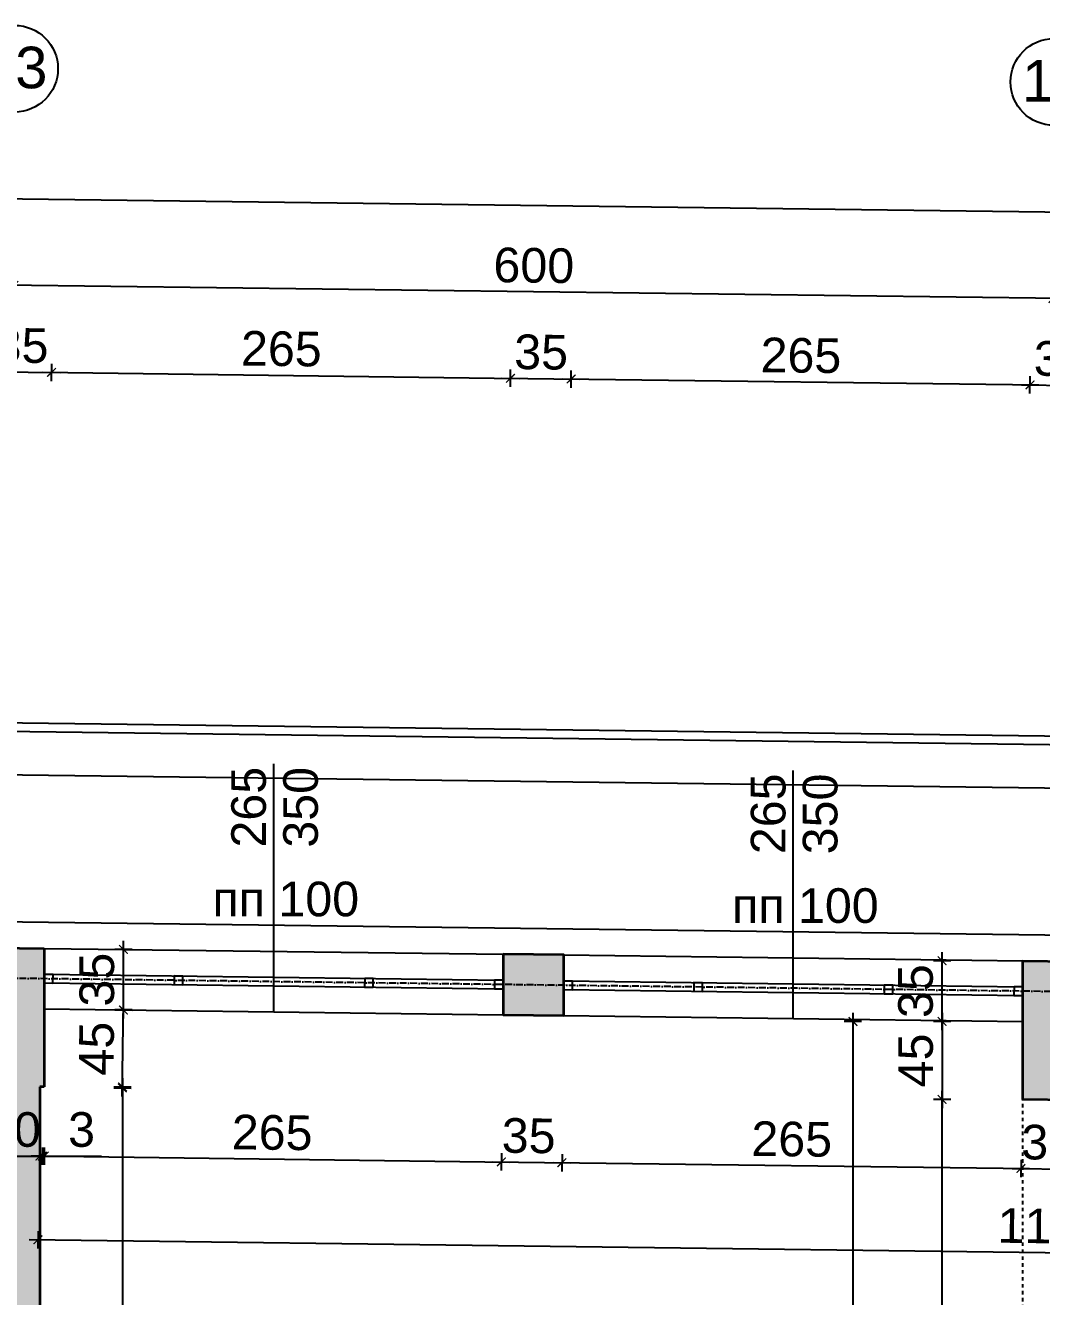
# Model space of a CAD drawing. Header units: inches. Extents: x -72385 to 39588, y -6525 to 66685.
# Drawn here: x -45348 to -44761, y 23838 to 24571 of the extents above; entities that cross this region are included whole.
import ezdxf

# ---------------------------------------------------------------- set-up
doc = ezdxf.new("R2010")
doc.units = ezdxf.units.IN
doc.header["$MEASUREMENT"] = 0
doc.linetypes.add('DashDot', pattern=[0.6, 0.4, -0.1, 0, -0.1])
doc.linetypes.add('Hidden', pattern=[0.4, 0.2, -0.2])
for name, color, linetype, lineweight in [('Изгледни линии', 253, 'Continuous', 25), ('Надписи коти външни', 252, 'Continuous', 25), ('Надписи коти вътрешни', 252, 'Continuous', 25), ('Надписи Оси', 252, 'Continuous', 25), ('Надписи прозорци', 252, 'Continuous', 25), ('Оси', 252, 'DashDot', 25), ('Прозорци', 251, 'Continuous', 25), ('Пунктир', 253, 'Hidden', 25), ('Разрезни линии', 7, 'Continuous', 35), ('Щрих стени', 254, 'Continuous', 25)]:
    doc.layers.add(name, color=color, linetype=linetype, lineweight=lineweight)
doc.styles.add('Arial Regular', font='arial.ttf')
doc.styles.get("Standard").update_dxf_attribs({"font": 'arial.ttf'})
doc.dimstyles.new('Annotative', dxfattribs={"dimscale": 0, "dimtxt": 20, "dimasz": 5, "dimexe": 5, "dimexo": 5, "dimgap": 5, "dimtad": 1, "dimdec": 0, "dimzin": 0, "dimdsep": 46, "dimtxsty": 'Standard', "dimblk": 'ARCHTICK', "dimcen": 5, "dimdle": 5, "dimadec": 0, "dimazin": 0, "dimtfac": 1, "dimtdec": 0, "dimtofl": 0, "dimtmove": 0, "dimatfit": 3, "dimldrblk": 'ARCHTICK', "dimfxl": 5, "dimfxlon": 1, "dimtolj": 1, "dimtzin": 0, "dimarcsym": 1})

# ---------------------------------------------------------------- blocks, each defined once
blk = doc.blocks.new('_ArchTick')
at = {"color": 0, "linetype": 'ByBlock', "const_width": 0.15}
blk.add_lwpolyline([(-0.5, -0.5), (0.5, 0.5)], dxfattribs=at)
blk = doc.blocks.new('*D2847')
at = {"layer": 'Defpoints', "color": 0, "ltscale": 50, "transparency": 16777216}
for p in [(-45337.34, 24003.63), (-45072.34, 24000.25), (-45073.42, 23915.34)]:
    blk.add_point(p, dxfattribs=at)
at = {"layer": 'Надписи коти вътрешни', "color": 0, "lineweight": -2, "ltscale": 50, "transparency": 16777216}
for p, q in [((-45338.35, 23923.72), (-45338.48, 23913.72)), ((-45343.42, 23918.78), (-45068.42, 23915.28)), ((-45073.35, 23920.34), (-45073.48, 23910.34))]:
    blk.add_line(p, q, dxfattribs=at)
at = {"layer": 'Надписи коти вътрешни', "color": 0, "lineweight": -2, "ltscale": 50, "transparency": 16777216, "xscale": 5, "yscale": 5, "zscale": 5}
for p, rotation in [((-45338.42, 23918.72), 179.2706286525463), ((-45073.42, 23915.34), 359.2706286525462)]:
    blk.add_blockref('_ArchTick', p, dxfattribs=dict(at, rotation=rotation))
at = {"layer": 'Надписи коти вътрешни', "color": 0, "ltscale": 50, "transparency": 16777216, "insert": (-45205.72, 23932.24), "char_height": 20, "attachment_point": 5, "rotation": 359.27063}
blk.add_mtext('\\A1;265', dxfattribs=at)
blk = doc.blocks.new('*D2848')
at = {"layer": 'Defpoints', "color": 0, "ltscale": 50, "transparency": 16777216}
for p in [(-45339.84, 23968.66), (-45337.34, 23968.62), (-45337.34, 23918.7)]:
    blk.add_point(p, dxfattribs=at)
at = {"layer": 'Надписи коти вътрешни', "color": 0, "lineweight": -2, "ltscale": 50, "transparency": 16777216}
for p, q in [((-45339.84, 23923.7), (-45339.84, 23913.7)), ((-45337.34, 23923.7), (-45337.34, 23913.7)), ((-45339.84, 23918.7), (-45344.84, 23918.7)), ((-45337.34, 23918.7), (-45304.24, 23918.7))]:
    blk.add_line(p, q, dxfattribs=at)
at = {"layer": 'Надписи коти вътрешни', "color": 0, "lineweight": -2, "ltscale": 50, "transparency": 16777216, "xscale": 5, "yscale": 5, "zscale": 5}
blk.add_blockref('_ArchTick', (-45339.84, 23918.7), dxfattribs=at)
at = {"layer": 'Надписи коти вътрешни', "color": 0, "lineweight": -2, "ltscale": 50, "transparency": 16777216, "xscale": 5, "yscale": 5, "zscale": 5, "rotation": 180}
blk.add_blockref('_ArchTick', (-45337.34, 23918.7), dxfattribs=at)
at = {"layer": 'Надписи коти вътрешни', "color": 0, "ltscale": 50, "transparency": 16777216, "insert": (-45315.79, 23933.92), "char_height": 20, "attachment_point": 5}
blk.add_mtext('\\A1;3', dxfattribs=at)
blk = doc.blocks.new('*D2849')
at = {"layer": 'Defpoints', "color": 0, "ltscale": 50, "transparency": 16777216}
for p in [(-45072.34, 24000.25), (-45037.34, 23999.81), (-45038.42, 23914.9)]:
    blk.add_point(p, dxfattribs=at)
at = {"layer": 'Надписи коти вътрешни', "color": 0, "lineweight": -2, "ltscale": 50, "transparency": 16777216}
for p, q in [((-45078.42, 23915.41), (-45033.42, 23914.83)), ((-45073.35, 23920.34), (-45073.48, 23910.34)), ((-45038.35, 23919.9), (-45038.48, 23909.9))]:
    blk.add_line(p, q, dxfattribs=at)
at = {"layer": 'Надписи коти вътрешни', "color": 0, "lineweight": -2, "ltscale": 50, "transparency": 16777216, "xscale": 5, "yscale": 5, "zscale": 5}
for p, rotation in [((-45073.42, 23915.34), 179.2706286525581), ((-45038.42, 23914.9), 359.2706286525582)]:
    blk.add_blockref('_ArchTick', p, dxfattribs=dict(at, rotation=rotation))
at = {"layer": 'Надписи коти вътрешни', "color": 0, "ltscale": 50, "transparency": 16777216, "insert": (-45057.62, 23930.36), "char_height": 20, "attachment_point": 5, "rotation": 359.27063}
blk.add_mtext('\\A1;35', dxfattribs=at)
blk = doc.blocks.new('*D2850')
at = {"layer": 'Defpoints', "color": 0, "ltscale": 50, "transparency": 16777216}
for p in [(-45037.34, 23999.81), (-44772.34, 23996.43), (-44773.42, 23911.52)]:
    blk.add_point(p, dxfattribs=at)
at = {"layer": 'Надписи коти вътрешни', "color": 0, "lineweight": -2, "ltscale": 50, "transparency": 16777216}
for p, q in [((-45043.42, 23914.96), (-44768.42, 23911.46)), ((-45038.35, 23919.9), (-45038.48, 23909.9)), ((-44773.35, 23916.52), (-44773.48, 23906.52))]:
    blk.add_line(p, q, dxfattribs=at)
at = {"layer": 'Надписи коти вътрешни', "color": 0, "lineweight": -2, "ltscale": 50, "transparency": 16777216, "xscale": 5, "yscale": 5, "zscale": 5}
for p, rotation in [((-45038.42, 23914.9), 179.270628652547), ((-44773.42, 23911.52), 359.270628652547)]:
    blk.add_blockref('_ArchTick', p, dxfattribs=dict(at, rotation=rotation))
at = {"layer": 'Надписи коти вътрешни', "color": 0, "ltscale": 50, "transparency": 16777216, "insert": (-44905.72, 23928.42), "char_height": 20, "attachment_point": 5, "rotation": 359.27063}
blk.add_mtext('\\A1;265', dxfattribs=at)
blk = doc.blocks.new('*D2851')
at = {"layer": 'Defpoints', "color": 0, "ltscale": 50, "transparency": 16777216}
for p in [(-44772.34, 23996.43), (-44737.34, 23995.99), (-44738.42, 23911.08)]:
    blk.add_point(p, dxfattribs=at)
at = {"layer": 'Надписи коти вътрешни', "color": 0, "lineweight": -2, "ltscale": 50, "transparency": 16777216}
for p, q in [((-44773.35, 23916.52), (-44773.48, 23906.52)), ((-44738.35, 23916.08), (-44738.48, 23906.08)), ((-44778.42, 23911.59), (-44733.42, 23911.01))]:
    blk.add_line(p, q, dxfattribs=at)
at = {"layer": 'Надписи коти вътрешни', "color": 0, "lineweight": -2, "ltscale": 50, "transparency": 16777216, "xscale": 5, "yscale": 5, "zscale": 5}
for p, rotation in [((-44773.42, 23911.52), 179.2706286525581), ((-44738.42, 23911.08), 359.2706286525582)]:
    blk.add_blockref('_ArchTick', p, dxfattribs=dict(at, rotation=rotation))
at = {"layer": 'Надписи коти вътрешни', "color": 0, "ltscale": 50, "transparency": 16777216, "insert": (-44757.62, 23926.54), "char_height": 20, "attachment_point": 5, "rotation": 359.27063}
blk.add_mtext('\\A1;35', dxfattribs=at)
blk = doc.blocks.new('*D2907')
at = {"layer": 'Defpoints', "color": 0, "ltscale": 50, "transparency": 16777216}
for p in [(-44772.34, 23996.43), (-44818.92, 23951.43), (-44772.34, 23951.43)]:
    blk.add_point(p, dxfattribs=at)
at = {"layer": 'Надписи коти вътрешни', "color": 0, "lineweight": -2, "ltscale": 50, "transparency": 16777216}
for p, q in [((-44813.92, 23996.43), (-44823.92, 23996.43)), ((-44818.92, 24001.43), (-44818.92, 23946.43)), ((-44813.92, 23951.43), (-44823.92, 23951.43))]:
    blk.add_line(p, q, dxfattribs=at)
at = {"layer": 'Надписи коти вътрешни', "color": 0, "lineweight": -2, "ltscale": 50, "transparency": 16777216, "xscale": 5, "yscale": 5, "zscale": 5}
for p, rotation in [((-44818.92, 23996.43), 90), ((-44818.92, 23951.43), 270)]:
    blk.add_blockref('_ArchTick', p, dxfattribs=dict(at, rotation=rotation))
at = {"layer": 'Надписи коти вътрешни', "color": 0, "ltscale": 50, "transparency": 16777216, "insert": (-44834.09, 23973.93), "char_height": 20, "attachment_point": 5, "rotation": 90}
blk.add_mtext('\\A1;45', dxfattribs=at)
blk = doc.blocks.new('*D2908')
at = {"layer": 'Defpoints', "color": 0, "ltscale": 50, "transparency": 16777216}
for p in [(-44818.92, 23951.43), (-44772.34, 23951.43), (-44772.34, 23458.84)]:
    blk.add_point(p, dxfattribs=at)
at = {"layer": 'Надписи коти вътрешни', "color": 0, "lineweight": -2, "ltscale": 50, "transparency": 16777216}
for p, q in [((-44813.92, 23951.43), (-44823.92, 23951.43)), ((-44818.92, 23453.84), (-44818.92, 23956.43)), ((-44813.92, 23458.84), (-44823.92, 23458.84))]:
    blk.add_line(p, q, dxfattribs=at)
at = {"layer": 'Надписи коти вътрешни', "color": 0, "lineweight": -2, "ltscale": 50, "transparency": 16777216, "xscale": 5, "yscale": 5, "zscale": 5}
for p, rotation in [((-44818.92, 23951.43), 90), ((-44818.92, 23458.84), 270)]:
    blk.add_blockref('_ArchTick', p, dxfattribs=dict(at, rotation=rotation))
at = {"layer": 'Надписи коти вътрешни', "color": 0, "ltscale": 50, "transparency": 16777216, "insert": (-44834.14, 23705.14), "char_height": 20, "attachment_point": 5, "rotation": 90}
blk.add_mtext('\\A1;493', dxfattribs=at)
blk = doc.blocks.new('*D2910')
at = {"layer": 'Defpoints', "color": 0, "ltscale": 50, "transparency": 16777216}
for p in [(-45339.84, 23958.65), (-45339.84, 23453.61), (-45292.14, 23453.61)]:
    blk.add_point(p, dxfattribs=at)
at = {"layer": 'Надписи коти вътрешни', "color": 0, "lineweight": -2, "ltscale": 50, "transparency": 16777216}
for p, q in [((-45297.14, 23958.65), (-45287.14, 23958.65)), ((-45292.14, 23963.65), (-45292.14, 23448.61)), ((-45297.14, 23453.61), (-45287.14, 23453.61))]:
    blk.add_line(p, q, dxfattribs=at)
at = {"layer": 'Надписи коти вътрешни', "color": 0, "lineweight": -2, "ltscale": 50, "transparency": 16777216, "xscale": 5, "yscale": 5, "zscale": 5}
for p, rotation in [((-45292.14, 23958.65), 90), ((-45292.14, 23453.61), 270)]:
    blk.add_blockref('_ArchTick', p, dxfattribs=dict(at, rotation=rotation))
at = {"layer": 'Надписи коти вътрешни', "color": 0, "ltscale": 50, "transparency": 16777216, "insert": (-45307.35, 23706.13), "char_height": 20, "attachment_point": 5, "rotation": 90}
blk.add_mtext('\\A1;505', dxfattribs=at)
blk = doc.blocks.new('*D2911')
at = {"layer": 'Defpoints', "color": 0, "ltscale": 50, "transparency": 16777216}
for p in [(-45336.76, 24003.62), (-45291.64, 24003.05), (-45337.34, 23958.62)]:
    blk.add_point(p, dxfattribs=at)
at = {"layer": 'Надписи коти вътрешни', "color": 0, "lineweight": -2, "ltscale": 50, "transparency": 16777216}
for p, q in [((-45296.64, 24003.11), (-45286.64, 24002.98)), ((-45292.28, 23953.05), (-45291.58, 24008.04)), ((-45297.21, 23958.11), (-45287.21, 23957.99))]:
    blk.add_line(p, q, dxfattribs=at)
at = {"layer": 'Надписи коти вътрешни', "color": 0, "lineweight": -2, "ltscale": 50, "transparency": 16777216, "xscale": 5, "yscale": 5, "zscale": 5}
for p, rotation in [((-45291.64, 24003.05), 89.27062865254929), ((-45292.21, 23958.05), 269.2706286525493)]:
    blk.add_blockref('_ArchTick', p, dxfattribs=dict(at, rotation=rotation))
at = {"layer": 'Надписи коти вътрешни', "color": 0, "ltscale": 50, "transparency": 16777216, "insert": (-45307.1, 23980.74), "char_height": 20, "attachment_point": 5, "rotation": 89.27063}
blk.add_mtext('\\A1;45', dxfattribs=at)
blk = doc.blocks.new('*D2912')
at = {"layer": 'Defpoints', "color": 0, "ltscale": 50, "transparency": 16777216}
for p in [(-44772.27, 23996.43), (-44870.43, 23428.9), (-44772.34, 23428.89)]:
    blk.add_point(p, dxfattribs=at)
at = {"layer": 'Надписи коти вътрешни', "color": 0, "lineweight": -2, "ltscale": 50, "transparency": 16777216}
for p, q in [((-44865.37, 23996.44), (-44875.37, 23996.44)), ((-44870.37, 24001.44), (-44870.44, 23423.9)), ((-44865.43, 23428.9), (-44875.43, 23428.9))]:
    blk.add_line(p, q, dxfattribs=at)
at = {"layer": 'Надписи коти вътрешни', "color": 0, "lineweight": -2, "ltscale": 50, "transparency": 16777216, "xscale": 5, "yscale": 5, "zscale": 5}
for p, rotation in [((-44870.37, 23996.44), 89.99357450580152), ((-44870.43, 23428.9), 269.9935745058015)]:
    blk.add_blockref('_ArchTick', p, dxfattribs=dict(at, rotation=rotation))
at = {"layer": 'Надписи коти вътрешни', "color": 0, "ltscale": 50, "transparency": 16777216, "insert": (-44885.61, 23712.67), "char_height": 20, "attachment_point": 5, "rotation": 89.99357}
blk.add_mtext('\\A1;568', dxfattribs=at)
blk = doc.blocks.new('*D4594')
at = {"layer": 'Defpoints', "color": 0, "ltscale": 50, "transparency": 16777216}
for p in [(-45339.84, 23958.65), (-44169.84, 23943.76), (-44170.96, 23855.54)]:
    blk.add_point(p, dxfattribs=at)
at = {"layer": 'Надписи коти вътрешни', "color": 0, "lineweight": -2, "ltscale": 50, "transparency": 16777216}
for p, q in [((-45345.96, 23870.49), (-44165.96, 23855.47)), ((-45340.9, 23875.43), (-45341.02, 23865.43)), ((-44170.9, 23860.54), (-44171.02, 23850.54))]:
    blk.add_line(p, q, dxfattribs=at)
at = {"layer": 'Надписи коти вътрешни', "color": 0, "lineweight": -2, "ltscale": 50, "transparency": 16777216, "xscale": 5, "yscale": 5, "zscale": 5}
for p, rotation in [((-45340.96, 23870.43), 179.2706286525475), ((-44170.96, 23855.54), 359.2706286525474)]:
    blk.add_blockref('_ArchTick', p, dxfattribs=dict(at, rotation=rotation))
at = {"layer": 'Надписи коти вътрешни', "color": 0, "ltscale": 50, "transparency": 16777216, "insert": (-44755.77, 23878.19), "char_height": 20, "attachment_point": 5, "rotation": 359.27063}
blk.add_mtext('\\A1;1170', dxfattribs=at)
blk = doc.blocks.new('*D5727')
at = {"layer": 'Defpoints', "color": 0, "ltscale": 50, "transparency": 16777216}
for p in [(-45333.1, 24371.1), (-45372.34, 24039.08), (-45337.34, 24038.63)]:
    blk.add_point(p, dxfattribs=at)
at = {"layer": 'Надписи коти външни', "color": 0, "lineweight": -2, "ltscale": 50, "transparency": 16777216}
for p, q in [((-45368.17, 24366.55), (-45368.04, 24376.55)), ((-45333.17, 24366.1), (-45333.04, 24376.1)), ((-45373.1, 24371.61), (-45328.11, 24371.04))]:
    blk.add_line(p, q, dxfattribs=at)
at = {"layer": 'Надписи коти външни', "color": 0, "lineweight": -2, "ltscale": 50, "transparency": 16777216, "xscale": 5, "yscale": 5, "zscale": 5}
for p, rotation in [((-45368.1, 24371.55), 179.2706286525401), ((-45333.1, 24371.1), 359.2706286525402)]:
    blk.add_blockref('_ArchTick', p, dxfattribs=dict(at, rotation=rotation))
at = {"layer": 'Надписи коти външни', "color": 0, "ltscale": 50, "transparency": 16777216, "insert": (-45350.41, 24386.54), "char_height": 20, "attachment_point": 5, "rotation": 359.27063}
blk.add_mtext('\\A1;35', dxfattribs=at)
blk = doc.blocks.new('*D5728')
at = {"layer": 'Defpoints', "color": 0, "ltscale": 50, "transparency": 16777216}
for p in [(-45068.1, 24367.73), (-45337.34, 24038.63), (-45072.34, 24035.26)]:
    blk.add_point(p, dxfattribs=at)
at = {"layer": 'Надписи коти външни', "color": 0, "lineweight": -2, "ltscale": 50, "transparency": 16777216}
for p, q in [((-45333.17, 24366.1), (-45333.04, 24376.1)), ((-45338.1, 24371.17), (-45063.11, 24367.67)), ((-45068.17, 24362.73), (-45068.04, 24372.73))]:
    blk.add_line(p, q, dxfattribs=at)
at = {"layer": 'Надписи коти външни', "color": 0, "lineweight": -2, "ltscale": 50, "transparency": 16777216, "xscale": 5, "yscale": 5, "zscale": 5}
for p, rotation in [((-45333.1, 24371.1), 179.2706286525478), ((-45068.1, 24367.73), 359.2706286525478)]:
    blk.add_blockref('_ArchTick', p, dxfattribs=dict(at, rotation=rotation))
at = {"layer": 'Надписи коти външни', "color": 0, "ltscale": 50, "transparency": 16777216, "insert": (-45200.41, 24384.63), "char_height": 20, "attachment_point": 5, "rotation": 359.27063}
blk.add_mtext('\\A1;265', dxfattribs=at)
blk = doc.blocks.new('*D5693')
at = {"layer": 'Defpoints', "color": 0, "ltscale": 50, "transparency": 16777216}
for p in [(-45033.1, 24367.28), (-45072.34, 24035.26), (-45037.34, 24034.81)]:
    blk.add_point(p, dxfattribs=at)
at = {"layer": 'Надписи коти външни', "color": 0, "lineweight": -2, "ltscale": 50, "transparency": 16777216}
for p, q in [((-45068.17, 24362.73), (-45068.04, 24372.73)), ((-45033.17, 24362.28), (-45033.04, 24372.28)), ((-45073.1, 24367.79), (-45028.11, 24367.22))]:
    blk.add_line(p, q, dxfattribs=at)
at = {"layer": 'Надписи коти външни', "color": 0, "lineweight": -2, "ltscale": 50, "transparency": 16777216, "xscale": 5, "yscale": 5, "zscale": 5}
for p, rotation in [((-45068.1, 24367.73), 179.2706286525463), ((-45033.1, 24367.28), 359.2706286525462)]:
    blk.add_blockref('_ArchTick', p, dxfattribs=dict(at, rotation=rotation))
at = {"layer": 'Надписи коти външни', "color": 0, "ltscale": 50, "transparency": 16777216, "insert": (-45050.41, 24382.72), "char_height": 20, "attachment_point": 5, "rotation": 359.27063}
blk.add_mtext('\\A1;35', dxfattribs=at)
blk = doc.blocks.new('*D5694')
at = {"layer": 'Defpoints', "color": 0, "ltscale": 50, "transparency": 16777216}
for p in [(-44768.1, 24363.91), (-45037.34, 24034.81), (-44772.34, 24031.44)]:
    blk.add_point(p, dxfattribs=at)
at = {"layer": 'Надписи коти външни', "color": 0, "lineweight": -2, "ltscale": 50, "transparency": 16777216}
for p, q in [((-45033.17, 24362.28), (-45033.04, 24372.28)), ((-44768.17, 24358.91), (-44768.04, 24368.91)), ((-45038.1, 24367.35), (-44763.11, 24363.85))]:
    blk.add_line(p, q, dxfattribs=at)
at = {"layer": 'Надписи коти външни', "color": 0, "lineweight": -2, "ltscale": 50, "transparency": 16777216, "xscale": 5, "yscale": 5, "zscale": 5}
for p, rotation in [((-45033.1, 24367.28), 179.2706286525454), ((-44768.1, 24363.91), 359.2706286525454)]:
    blk.add_blockref('_ArchTick', p, dxfattribs=dict(at, rotation=rotation))
at = {"layer": 'Надписи коти външни', "color": 0, "ltscale": 50, "transparency": 16777216, "insert": (-44900.41, 24380.81), "char_height": 20, "attachment_point": 5, "rotation": 359.27063}
blk.add_mtext('\\A1;265', dxfattribs=at)
blk = doc.blocks.new('*D5695')
at = {"layer": 'Defpoints', "color": 0, "ltscale": 50, "transparency": 16777216}
for p in [(-44733.1, 24363.46), (-44772.34, 24031.44), (-44737.34, 24030.99)]:
    blk.add_point(p, dxfattribs=at)
at = {"layer": 'Надписи коти външни', "color": 0, "lineweight": -2, "ltscale": 50, "transparency": 16777216}
for p, q in [((-44768.17, 24358.91), (-44768.04, 24368.91)), ((-44773.1, 24363.97), (-44728.11, 24363.4)), ((-44733.17, 24358.46), (-44733.04, 24368.46))]:
    blk.add_line(p, q, dxfattribs=at)
at = {"layer": 'Надписи коти външни', "color": 0, "lineweight": -2, "ltscale": 50, "transparency": 16777216, "xscale": 5, "yscale": 5, "zscale": 5}
for p, rotation in [((-44768.1, 24363.91), 179.2706286525344), ((-44733.1, 24363.46), 359.2706286525344)]:
    blk.add_blockref('_ArchTick', p, dxfattribs=dict(at, rotation=rotation))
at = {"layer": 'Надписи коти външни', "color": 0, "ltscale": 50, "transparency": 16777216, "insert": (-44750.41, 24378.9), "char_height": 20, "attachment_point": 5, "rotation": 359.27063}
blk.add_mtext('\\A1;35', dxfattribs=at)
blk = doc.blocks.new('*D5766')
at = {"layer": 'Defpoints', "color": 0, "ltscale": 50, "transparency": 16777216}
for p in [(-45354.84, 24421.38), (-45354.84, 24421.38), (-44754.84, 24413.75)]:
    blk.add_point(p, dxfattribs=at)
at = {"layer": 'Надписи коти външни', "color": 0, "lineweight": -2, "ltscale": 50, "transparency": 16777216}
for p, q in [((-44749.84, 24413.68), (-45359.84, 24421.45)), ((-45354.84, 24421.38), (-45354.9, 24416.38)), ((-44754.84, 24413.75), (-44754.9, 24408.75))]:
    blk.add_line(p, q, dxfattribs=at)
at = {"layer": 'Надписи коти външни', "color": 0, "lineweight": -2, "ltscale": 50, "transparency": 16777216, "xscale": 5, "yscale": 5, "zscale": 5}
for p, rotation in [((-45354.84, 24421.38), 179.2706286525469), ((-44754.84, 24413.75), 359.2706286525469)]:
    blk.add_blockref('_ArchTick', p, dxfattribs=dict(at, rotation=rotation))
at = {"layer": 'Надписи коти външни', "color": 0, "ltscale": 50, "transparency": 16777216, "insert": (-45054.64, 24432.77), "char_height": 20, "attachment_point": 5, "rotation": 359.27063}
blk.add_mtext('\\A1;600', dxfattribs=at)
blk = doc.blocks.new('*D5760')
at = {"layer": 'Defpoints', "color": 0, "ltscale": 50, "transparency": 16777216}
for p in [(-40216.83, 24405.98), (-52317.34, 24127.49), (-40222.34, 23973.51)]:
    blk.add_point(p, dxfattribs=at)
at = {"layer": 'Надписи коти външни', "color": 0, "lineweight": -2, "ltscale": 50, "transparency": 16777216}
for p, q in [((-52316.83, 24560.02), (-40211.83, 24405.91)), ((-52311.9, 24554.95), (-52311.77, 24564.95)), ((-40216.9, 24400.98), (-40216.77, 24410.98))]:
    blk.add_line(p, q, dxfattribs=at)
at = {"layer": 'Надписи коти външни', "color": 0, "lineweight": -2, "ltscale": 50, "transparency": 16777216, "xscale": 5, "yscale": 5, "zscale": 5}
for p, rotation in [((-52311.83, 24559.95), 179.2706286525472), ((-40216.83, 24405.98), 359.2706286525473)]:
    blk.add_blockref('_ArchTick', p, dxfattribs=dict(at, rotation=rotation))
at = {"layer": 'Надписи коти външни', "color": 0, "ltscale": 50, "transparency": 16777216, "insert": (-46264.14, 24498.18), "char_height": 20, "attachment_point": 5, "rotation": 359.27063}
blk.add_mtext('\\A1;12095', dxfattribs=at)
blk = doc.blocks.new('*D7301')
at = {"layer": 'Defpoints', "color": 0, "ltscale": 10, "transparency": 16777216}
for p in [(-45369.84, 23934.45), (-45339.84, 23934.45), (-45339.84, 23918.7)]:
    blk.add_point(p, dxfattribs=at)
at = {"layer": 'Надписи коти вътрешни', "color": 0, "lineweight": -2, "ltscale": 10, "transparency": 16777216}
for p, q in [((-45369.84, 23923.7), (-45369.84, 23913.7)), ((-45339.84, 23923.7), (-45339.84, 23913.7)), ((-45374.84, 23918.7), (-45334.84, 23918.7))]:
    blk.add_line(p, q, dxfattribs=at)
at = {"layer": 'Надписи коти вътрешни', "color": 0, "lineweight": -2, "ltscale": 10, "transparency": 16777216, "xscale": 5, "yscale": 5, "zscale": 5, "rotation": 180}
blk.add_blockref('_ArchTick', (-45369.84, 23918.7), dxfattribs=at)
at = {"layer": 'Надписи коти вътрешни', "color": 0, "lineweight": -2, "ltscale": 10, "transparency": 16777216, "xscale": 5, "yscale": 5, "zscale": 5}
blk.add_blockref('_ArchTick', (-45339.84, 23918.7), dxfattribs=at)
at = {"layer": 'Надписи коти вътрешни', "color": 0, "ltscale": 10, "transparency": 16777216, "insert": (-45354.84, 23933.92), "char_height": 20, "attachment_point": 5}
blk.add_mtext('\\A1;30', dxfattribs=at)
blk = doc.blocks.new('*D7322')
at = {"layer": 'Defpoints', "color": 0, "ltscale": 10, "transparency": 16777216}
for p in [(-45291.64, 24038.05), (-45254.65, 24038.05), (-45254.65, 24003.05)]:
    blk.add_point(p, dxfattribs=at)
at = {"layer": 'Надписи коти вътрешни', "color": 0, "lineweight": -2, "ltscale": 10, "transparency": 16777216}
for p, q in [((-45291.64, 23998.05), (-45291.64, 24043.05)), ((-45286.64, 24038.05), (-45296.64, 24038.05)), ((-45286.64, 24003.05), (-45296.64, 24003.05))]:
    blk.add_line(p, q, dxfattribs=at)
at = {"layer": 'Надписи коти вътрешни', "color": 0, "lineweight": -2, "ltscale": 10, "transparency": 16777216, "xscale": 5, "yscale": 5, "zscale": 5}
for p, rotation in [((-45291.64, 24038.05), 90), ((-45291.64, 24003.05), 270)]:
    blk.add_blockref('_ArchTick', p, dxfattribs=dict(at, rotation=rotation))
at = {"layer": 'Надписи коти вътрешни', "color": 0, "ltscale": 10, "transparency": 16777216, "insert": (-45306.86, 24020.55), "char_height": 20, "attachment_point": 5, "rotation": 90}
blk.add_mtext('\\A1;35', dxfattribs=at)
blk = doc.blocks.new('*D7323')
at = {"layer": 'Defpoints', "color": 0, "ltscale": 10, "transparency": 16777216}
for p in [(-44818.92, 24031.44), (-44781.94, 24031.44), (-44781.94, 23996.43)]:
    blk.add_point(p, dxfattribs=at)
at = {"layer": 'Надписи коти вътрешни', "color": 0, "lineweight": -2, "ltscale": 10, "transparency": 16777216}
for p, q in [((-44813.92, 24031.44), (-44823.92, 24031.44)), ((-44818.92, 23991.43), (-44818.92, 24036.44)), ((-44813.92, 23996.43), (-44823.92, 23996.43))]:
    blk.add_line(p, q, dxfattribs=at)
at = {"layer": 'Надписи коти вътрешни', "color": 0, "lineweight": -2, "ltscale": 10, "transparency": 16777216, "xscale": 5, "yscale": 5, "zscale": 5}
for p, rotation in [((-44818.92, 24031.44), 90), ((-44818.92, 23996.43), 270)]:
    blk.add_blockref('_ArchTick', p, dxfattribs=dict(at, rotation=rotation))
at = {"layer": 'Надписи коти вътрешни', "color": 0, "ltscale": 10, "transparency": 16777216, "insert": (-44834.14, 24013.94), "char_height": 20, "attachment_point": 5, "rotation": 90}
blk.add_mtext('\\A1;35', dxfattribs=at)

msp = doc.modelspace()

# ---------------------------------------------------------------- hatches: boundary and pattern name
at = {"layer": 'Щрих стени', "ltscale": 10}
h = msp.add_hatch(color=256, dxfattribs=at)
h.dxf.hatch_style = 1
h.paths.add_polyline_path([(-45319.84, 23453.36), (-45339.84, 23453.61), (-45339.84, 23958.65), (-45337.34, 23958.62), (-45337.34, 24038.63), (-45372.34, 24039.08), (-45372.34, 23959.07), (-45369.84, 23959.04), (-45369.84, 23454), (-45372.34, 23454.03), (-45372.34, 23436.53), (-45449.84, 23437.51), (-45449.84, 23407.51), (-45369.84, 23406.49), (-45369.84, 23341.49), (-45339.84, 23341.1), (-45339.84, 23406.11), (-45139.84, 23403.56), (-45139.84, 23433.57), (-45319.84, 23435.86)])
h.paths.add_polyline_path([(-44729.84, 23458.3), (-44779.84, 23458.94), (-44779.84, 23428.98), (-44979.84, 23431.53), (-44979.84, 23401.53), (-44779.84, 23398.98), (-44779.84, 23368.93), (-44729.84, 23368.29), (-44729.84, 23398.34), (-44179.84, 23391.34), (-44179.84, 23361.29), (-44129.84, 23360.66), (-44129.84, 23390.71), (-43699.84, 23385.23), (-43699.84, 23415.23), (-44129.84, 23420.71), (-44129.84, 23450.66), (-44139.84, 23450.79), (-44139.84, 23943.38), (-44137.34, 23943.35), (-44137.34, 24023.35), (-44172.34, 24023.8), (-44172.34, 23943.79), (-44169.84, 23943.76), (-44169.84, 23451.17), (-44204.84, 23451.62), (-44204.84, 23421.66), (-44729.84, 23428.35)])
h.paths.add_polyline_path([(-44737.34, 24030.99), (-44772.34, 24031.44), (-44772.34, 23951.43), (-44737.34, 23950.98)])
h.paths.add_polyline_path([(-45037.34, 24034.81), (-45072.34, 24035.26), (-45072.34, 24000.25), (-45037.34, 23999.81)])
h.paths.add_polyline_path([(-44437.34, 24027.17), (-44472.34, 24027.62), (-44472.34, 23992.61), (-44437.34, 23992.17)])
h.paths.add_polyline_path([(-43837.34, 24019.53), (-43872.34, 24019.98), (-43872.34, 23984.98), (-43837.34, 23984.53)], flags=17)
h.paths.add_polyline_path([(-43507.34, 24015.33), (-43572.34, 24016.16), (-43572.34, 23936.15), (-43554.84, 23935.93), (-43554.84, 23443.34), (-43579.84, 23443.66), (-43579.84, 23413.71), (-43609.84, 23414.09), (-43609.84, 23384.09), (-43579.84, 23383.7), (-43579.84, 23353.65), (-43499.84, 23352.63), (-43499.84, 23382.69), (-43064.84, 23377.15), (-43064.84, 23407.15), (-43499.84, 23412.69), (-43499.84, 23442.64), (-43524.84, 23442.96), (-43524.84, 23935.55), (-43507.34, 23935.33)])
h.paths.add_polyline_path([(-43207.34, 24011.51), (-43242.34, 24011.96), (-43242.34, 23976.96), (-43207.34, 23976.51)], flags=17)
h.paths.add_polyline_path([(-42709.84, 23402.63), (-42899.84, 23405.05), (-42899.84, 23435), (-42909.84, 23435.13), (-42909.84, 23927.72), (-42907.34, 23927.69), (-42907.34, 24007.69), (-42942.34, 24008.14), (-42942.34, 23928.13), (-42939.84, 23928.1), (-42939.84, 23435.51), (-42974.84, 23435.96), (-42974.84, 23376), (-42949.84, 23375.68), (-42949.84, 23345.63), (-42899.84, 23345), (-42899.84, 23375.05), (-42709.84, 23372.63)])

# ---------------------------------------------------------------- linework, layer by layer
at = {"layer": 'Изгледни линии', "ltscale": 50}
for p, q in [((-45969.84, 24176.69), (-41113.29, 24114.87)), ((-45939.84, 24146.31), (-41143.29, 24085.24)), ((-41127.34, 24000.03), (-45937.34, 24061.27)), ((-45337.34, 24038.63), (-45072.34, 24035.26)), ((-45037.34, 24034.81), (-44772.34, 24031.44)), ((-45337.34, 24003.63), (-45072.34, 24000.25)), ((-45037.34, 23999.81), (-44772.34, 23996.43))]:
    msp.add_line(p, q, dxfattribs=at)
msp.add_lwpolyline([(-45964.84, 24066.62), (-45964.84, 24171.63), (-41118.29, 24109.93)], dxfattribs=at)
at = {"layer": 'Надписи Оси', "ltscale": 50}
for centre in [(-45354.4, 24546.39), (-44754.4, 24538.75)]:
    msp.add_circle(centre, 25, dxfattribs=at)
at = {"layer": 'Надписи прозорци', "ltscale": 50}
for p, q in [((-45204.84, 24001.94), (-45204.84, 24145.09)), ((-44904.84, 23998.12), (-44904.84, 24141.27))]:
    msp.add_line(p, q, dxfattribs=at)
at = {"layer": 'Оси', "ltscale": 10}
msp.add_line((-39839.84, 23951.14), (-52799.84, 24116.13), dxfattribs=at)
at = {"layer": 'Прозорци', "ltscale": 50}
for p, q in [((-45337.34, 24023.63), (-45072.34, 24020.25)), ((-45337.34, 24018.63), (-45072.34, 24015.25)), ((-45037.34, 24019.81), (-44772.34, 24016.44)), ((-45037.34, 24014.81), (-44772.34, 24011.44))]:
    msp.add_line(p, q, dxfattribs=at)
for points in [[(-45337.34, 24018.63), (-45332.34, 24018.56), (-45332.27, 24023.56), (-45337.27, 24023.63), (-45337.34, 24018.63)], [(-45262.35, 24017.67), (-45257.35, 24017.61), (-45257.29, 24022.61), (-45262.29, 24022.67), (-45262.35, 24017.67)], [(-45152.39, 24016.27), (-45147.39, 24016.21), (-45147.33, 24021.21), (-45152.32, 24021.27), (-45152.39, 24016.27)], [(-45077.4, 24015.32), (-45072.4, 24015.26), (-45072.34, 24020.26), (-45077.34, 24020.32), (-45077.4, 24015.32)], [(-45037.34, 24014.81), (-45032.34, 24014.75), (-45032.27, 24019.74), (-45037.27, 24019.81), (-45037.34, 24014.81)], [(-44962.35, 24013.85), (-44957.35, 24013.79), (-44957.29, 24018.79), (-44962.29, 24018.85), (-44962.35, 24013.85)], [(-44852.39, 24012.45), (-44847.39, 24012.39), (-44847.33, 24017.39), (-44852.32, 24017.45), (-44852.39, 24012.45)], [(-44777.4, 24011.5), (-44772.4, 24011.44), (-44772.34, 24016.44), (-44777.34, 24016.5), (-44777.4, 24011.5)]]:
    msp.add_lwpolyline(points, dxfattribs=at)
at = {"layer": 'Пунктир', "ltscale": 10}
msp.add_line((-44772.34, 23458.84), (-44772.34, 23951.43), dxfattribs=at)
at = {"layer": 'Разрезни линии', "ltscale": 50}
for p, q in [((-45372.34, 24039.08), (-45337.34, 24038.63)), ((-45337.34, 24038.63), (-45337.34, 23958.62)), ((-44772.34, 24031.44), (-44737.34, 24030.99)), ((-44772.34, 23951.43), (-44772.34, 24031.44)), ((-45339.84, 23958.65), (-45339.84, 23453.61)), ((-45337.34, 23958.62), (-45339.84, 23958.65)), ((-44737.34, 23950.98), (-44772.34, 23951.43))]:
    msp.add_line(p, q, dxfattribs=at)
msp.add_lwpolyline([(-45072.34, 24035.26), (-45072.34, 24000.25), (-45037.34, 23999.81), (-45037.34, 24034.81)], close=True, dxfattribs=at)

# ---------------------------------------------------------------- texts
at = {"layer": 'Надписи Оси', "ltscale": 100, "char_height": 24, "width": 27.2128, "attachment_point": 1, "style": 'Arial Regular'}
for s, insert in [('\\pxqc;13', (-45367.72, 24559.11)), ('\\pxqc;14', (-44767.72, 24551.47))]:
    msp.add_mtext(s, dxfattribs=dict(at, insert=insert))
at = {"layer": 'Надписи прозорци', "ltscale": 100, "char_height": 20, "width": 180.4891, "attachment_point": 1, "rotation": 90, "style": 'Arial Regular'}
for s, insert in [('265', (-45229.35, 24096.8)), ('350', (-45199.35, 24096.72)), ('265', (-44929.35, 24092.98)), ('350', (-44899.35, 24092.9))]:
    msp.add_mtext(s, dxfattribs=dict(at, insert=insert))
at = {"layer": 'Надписи прозорци', "ltscale": 100, "char_height": 20, "width": 180.4891, "attachment_point": 1, "style": 'Arial Regular'}
for insert in [(-45240.15, 24077.13), (-44940.15, 24073.32)]:
    msp.add_mtext('пп 100', dxfattribs=dict(at, insert=insert))

# ---------------------------------------------------------------- dimensions: what is measured, and where the dimension line sits
at = {"layer": 'Надписи коти външни', "ltscale": 50}
dim = msp.add_aligned_dim(p1=(-52317.34, 24127.49), p2=(-40222.34, 23973.51), distance=432.5, text='12095', dimstyle='Annotative', override={"dimscale": 0, "dimtix": 0, "dimtofl": 0, "dimtmove": 0, "dimatfit": 3}, dxfattribs=at)
dim.commit()
dim.dimension.update_dxf_attribs({"geometry": '*D5760', "text_midpoint": (-46264.14, 24498.18)})
for p1, p2, distance, picture, middle in [((-44754.84, 24413.75), (-45354.84, 24421.38), 0, '*D5766', (-45054.64, 24432.77)), ((-45337.34, 24038.63), (-45072.34, 24035.26), 332.5, '*D5728', (-45200.41, 24384.63)), ((-45037.34, 24034.81), (-44772.34, 24031.44), 332.5, '*D5694', (-44900.41, 24380.81))]:
    dim = msp.add_aligned_dim(p1=p1, p2=p2, distance=distance, dimstyle='Annotative', override={"dimscale": 0, "dimtix": 0, "dimtofl": 0, "dimtmove": 0, "dimatfit": 3}, dxfattribs=at)
    dim.commit()
    dim.dimension.update_dxf_attribs({"geometry": picture, "text_midpoint": middle})
for base, p1, p2, picture, middle in [((-45333.1, 24371.1), (-45372.34, 24039.08), (-45337.34, 24038.63), '*D5727', (-45350.6, 24371.33)), ((-45033.1, 24367.28), (-45072.34, 24035.26), (-45037.34, 24034.81), '*D5693', (-45050.6, 24367.51)), ((-44733.1, 24363.46), (-44772.34, 24031.44), (-44737.34, 24030.99), '*D5695', (-44750.6, 24363.69))]:
    dim = msp.add_linear_dim(base=base, p1=p1, p2=p2, angle=359.27063, dimstyle='Annotative', override={"dimscale": 0, "dimtix": 0, "dimtofl": 0, "dimtmove": 0, "dimatfit": 3}, dxfattribs=at)
    dim.commit()
    dim.dimension.update_dxf_attribs({"geometry": picture, "text_midpoint": middle, "dimtype": 129})
at = {"layer": 'Надписи коти вътрешни', "ltscale": 10}
for base, p1, p2, angle, picture, middle in [((-45291.64, 24038.05), (-45254.65, 24003.05), (-45254.65, 24038.05), 90, '*D7322', (-45291.64, 24020.55)), ((-44818.92, 24031.44), (-44781.94, 23996.43), (-44781.94, 24031.44), 90, '*D7323', (-44818.92, 24013.94)), ((-45339.84, 23918.7), (-45369.84, 23934.45), (-45339.84, 23934.45), 0, '*D7301', (-45354.84, 23918.7))]:
    dim = msp.add_linear_dim(base=base, p1=p1, p2=p2, angle=angle, dimstyle='Annotative', override={"dimscale": 0, "dimtix": 0, "dimtofl": 0, "dimtmove": 0, "dimatfit": 3}, dxfattribs=at)
    dim.commit()
    dim.dimension.update_dxf_attribs({"geometry": picture, "text_midpoint": middle, "dimtype": 129})
at = {"layer": 'Надписи коти вътрешни', "ltscale": 50}
for p1, p2, distance, picture, middle in [((-45337.34, 24003.63), (-45072.34, 24000.25), -84.92, '*D2847', (-45205.72, 23932.24)), ((-45337.34, 23958.62), (-45336.76, 24003.62), -45.13, '*D2911', (-45307.1, 23980.74)), ((-45037.34, 23999.81), (-44772.34, 23996.43), -84.92, '*D2850', (-44905.72, 23928.42)), ((-44772.27, 23996.43), (-44772.34, 23428.89), -98.1, '*D2912', (-44885.61, 23712.67)), ((-45339.84, 23958.65), (-44169.84, 23943.76), -88.23, '*D4594', (-44755.77, 23878.19))]:
    dim = msp.add_aligned_dim(p1=p1, p2=p2, distance=distance, dimstyle='Annotative', override={"dimscale": 0, "dimtix": 0, "dimtofl": 0, "dimtmove": 0, "dimatfit": 3}, dxfattribs=at)
    dim.commit()
    dim.dimension.update_dxf_attribs({"geometry": picture, "text_midpoint": middle})
for base, p1, p2, picture, middle in [((-45038.42, 23914.9), (-45072.34, 24000.25), (-45037.34, 23999.81), '*D2849', (-45057.81, 23915.14)), ((-44738.42, 23911.08), (-44772.34, 23996.43), (-44737.34, 23995.99), '*D2851', (-44757.81, 23911.33))]:
    dim = msp.add_linear_dim(base=base, p1=p1, p2=p2, angle=359.27063, dimstyle='Annotative', override={"dimscale": 0, "dimtix": 0, "dimtofl": 0, "dimtmove": 0, "dimatfit": 3}, dxfattribs=at)
    dim.commit()
    dim.dimension.update_dxf_attribs({"geometry": picture, "text_midpoint": middle, "dimtype": 129})
for base, p1, p2, picture, middle in [((-44818.92, 23951.43), (-44772.34, 23996.43), (-44772.34, 23951.43), '*D2907', (-44834.09, 23973.93)), ((-45292.14, 23453.61), (-45339.84, 23958.65), (-45339.84, 23453.61), '*D2910', (-45307.35, 23706.13)), ((-44818.92, 23951.43), (-44772.34, 23458.84), (-44772.34, 23951.43), '*D2908', (-44834.14, 23705.14))]:
    dim = msp.add_linear_dim(base=base, p1=p1, p2=p2, angle=90, dimstyle='Annotative', override={"dimscale": 0, "dimtix": 0, "dimtofl": 0, "dimtmove": 0, "dimatfit": 3}, dxfattribs=at)
    dim.commit()
    dim.dimension.update_dxf_attribs({"geometry": picture, "text_midpoint": middle})
dim = msp.add_linear_dim(base=(-45337.33731907, 23918.70313702), p1=(-45339.83731907, 23968.65581016), p2=(-45337.33731907, 23968.62398361), dimstyle='Annotative', override={"dimscale": 0, "dimtix": 0, "dimtofl": 0, "dimtmove": 0, "dimatfit": 3}, dxfattribs=at)
dim.commit()
dim.dimension.update_dxf_attribs({"geometry": '*D2848', "text_midpoint": (-45315.78888797, 23933.92141806)})

doc.saveas('drawing.dxf')
